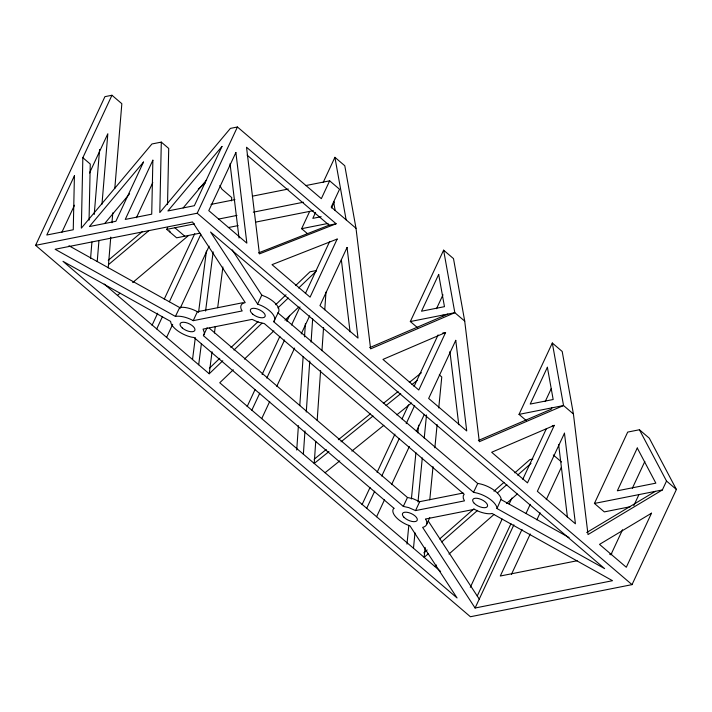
<?xml version="1.0" encoding="UTF-8"?>
<svg xmlns="http://www.w3.org/2000/svg" width="712" height="712" viewBox="0 0 712 712"><rect width="100%" height="100%" fill="white"/><g stroke="black" fill="none" stroke-linecap="round" stroke-linejoin="round"><path stroke-width="1.07" d="M114.792 188.591L121.841 103.703L111.962 95.257L82.841 157.708L81.337 228.16L151.932 143.975L161.304 142.115L168.717 148.443L167.516 204.584M89.053 220.177L90.255 164.036L82.841 157.708M161.304 142.115L159.8 212.568L230.403 128.391L237.425 126.994L321.334 198.666L329.656 180.821L339.535 189.258L331.222 207.103L356.009 228.285L370.605 348.862L454.834 312.693L464.714 321.13L479.309 441.707L563.539 405.546L573.418 413.983L588.014 534.561L662.356 489.954L666.521 481.036L639.421 429.754L627.708 432.086L594.431 503.446L604.319 511.892L630.369 506.713M296.726 450.037L298.408 425.625M299.779 405.653L303.125 356.828M304.496 336.856L305.412 323.542M303.374 454.194L304.976 430.893M306.267 412.026L309.773 360.984M311.073 342.116L312.666 318.816M315.736 441.351L314.223 463.459L328.926 451.586M317.178 420.347L320.596 370.596M321.957 350.704L323.56 327.484M324.77 309.8L325.98 292.116M90.558 258.563L91.928 242.035M94.215 214.49L99.609 149.484M97.215 261.58L98.95 240.638M101.967 204.282L107.824 133.758L89.516 173.007M108.215 267.899L110.769 237.105M111.962 222.767L112.781 212.852M406.988 544.128L408.822 525.403M411.403 498.97L415.915 452.707M417.855 432.887L418.603 425.18M413.476 548.24L414.989 532.816M417.997 501.978L422.296 457.923M424.236 438.094L426.497 414.971M425.135 547.403L424.156 557.362L428.33 553.687M429.781 499.815L433.021 466.618M434.854 447.803L437.123 424.566M438.743 407.967L441.769 376.977L439.304 374.868M192.516 359.596L195.319 337.675M198.55 312.452L206.409 251.06M198.692 364.775L201.363 343.949M205.572 311.064L213.155 251.861M104.21 284.07L209.221 373.773L212.042 351.746M214.437 333.029L215.282 326.425M217.685 307.709L222.9 266.973M231.356 200.909L231.783 197.607L221.895 189.161L219.883 185.52M442.722 316.27L443.122 315.015M551.827 407.869L551.328 409.169L478.366 440.497M639.421 429.754L649.308 438.2L676.4 489.473L632.025 584.632L470.409 616.743L35.6 245.337L104.931 96.654L111.962 95.257M61.828 232.388L74.502 205.216M136.41 217.73L152.795 182.592M200.019 233.171L176.629 237.817L166.75 229.38L167.64 227.466M35.6 245.337L197.215 213.226L237.425 126.994M152.048 325.295L157.672 313.218M164.25 299.12L194.75 233.705M156.729 328.926L162.354 316.849M169.394 301.755L200.837 234.319M175.419 316.422L175.57 316.377A18.378 8.286 25 0 1 192.044 319.991L193.21 320.667L242.205 310.93L241.457 309.782A18.378 8.286 25 0 1 242.81 303.454L245.204 302.573L192.534 221.957L55.109 249.262L175.419 316.422L179.727 307.459A18.378 8.286 25 0 1 196.201 311.073L197.366 311.749L243.103 302.662M166.608 337.363L172.687 324.334M180.163 308.305L209.141 246.156M193.21 320.667L197.366 311.749M203.418 335.663L204.531 333.136L203.071 329.113L252.084 319.377L258.225 322.153L264.303 323.551L464.179 494.288L463.245 495.792L463.245 498.133L464.455 500.874L415.541 510.593L408.768 507.612L403.312 506.401L203.418 335.663L207.112 327.734M257.637 304.068L210.556 232.023L604.63 568.63L496.994 508.546L496.994 507.798A18.378 8.286 25 0 0 473.605 492.384L273.666 321.69L274.325 321.014A18.378 8.286 25 0 0 261.74 305.751L257.637 304.068L261.793 295.142L232.219 249.885M307.397 233.607L301.63 228.685L309.595 211.597M323.186 182.45L334.907 157.316L344.786 165.754L356.009 228.285M315.594 212.399L312.817 218.37L321.157 216.706M273.666 321.69L278.49 312.096A18.378 8.286 25 0 0 265.896 296.833L261.793 295.142M331.507 207.904L334.293 201.941M247.153 406.552L255.092 389.517M262.105 374.485L279.869 336.393M286.874 321.361L289.677 315.345M305.386 293.549L329.683 241.448M251.843 410.174L259.782 393.131M266.795 378.099L284.56 340.016M291.564 324.975L299.983 306.934M261.722 418.612L269.714 401.479M276.763 386.349L294.626 348.043M301.212 333.937L309.667 315.79M417.739 327.867L410.334 321.539L443.612 250.17L453.491 258.607L464.714 321.13M436.5 308.714L442.998 294.786M414.064 386.447L438.103 334.907M362.043 504.657L370.035 487.515M377.084 472.394L394.946 434.089M402.004 418.968L408.581 404.852M445.587 332.522L418.781 390.007L382.958 359.409L445.587 332.522L442.579 333.118M366.716 508.297L374.708 491.164M381.765 476.043L399.156 438.743M406.205 423.622L414.669 405.475M376.603 516.743L384.56 499.682M391.573 484.623L409.356 446.495M416.378 431.436L424.334 414.384M403.312 506.401L407.469 497.483L412.924 498.685L419.697 501.675L463.183 493.033M415.541 510.593L419.697 501.675M426.541 524.619L429.781 517.686M473.498 492.375L477.761 483.457A18.378 8.286 25 0 1 501.159 498.881L496.994 508.546M526.444 420.721L519.03 414.384L552.316 343.015L562.195 351.461L573.418 413.983M545.205 401.568L551.239 388.636M470.303 587.338L502.129 519.101M509.142 504.043L511.955 498.026M522.768 479.301L546.344 428.749M554.292 425.367L527.485 482.861L491.663 452.262L554.292 425.367L552.289 425.767M477.254 595.971L510.967 523.676M475.091 608.012L612.525 580.707L492.081 513.477L490.488 513.753A18.378 8.286 25 0 1 477.903 511.047L474.397 509.303L425.438 519.03L425.981 519.804A18.378 8.286 25 0 1 422.634 527.387L475.091 608.012L513.904 524.788M526.043 513.379L530.271 504.318M522.012 529.434L500.287 576.017L577.165 560.745M511.465 574.29L530.262 533.964M536.848 519.858L540.132 512.8M546.246 499.691L561.287 467.437M632.318 488.298L644.841 461.438M610.843 554.853L622.546 529.755M633.787 505.654L638.931 494.609M104.655 223.55L129.566 193.842M183.118 207.957L206.605 179.949M209.381 368.273L219.759 358.323M230.937 347.598L258.091 321.575M275.651 304.727L286.028 294.777M295.613 285.583L309.987 271.806L316.012 270.605M209.221 373.773L222.794 360.753M233.972 350.037L261.918 323.239M277.885 307.922L288.271 297.972M298.648 288.022L316.217 271.174M233.278 369.786L219.75 382.762L440.612 571.416M244.421 359.106L273.862 330.875M284.996 320.195L298.524 307.219M423.809 552.886L427.156 549.949M439.678 538.931L473.916 508.822M493.959 491.191L503.971 482.38M514.829 472.839L529.861 459.614L532.87 459.017M441.698 541.939L477.601 510.362M497.643 492.74L506.828 484.658M517.686 475.109L531.045 463.361M434.836 566.485L436.5 565.017M448.987 554.034L493.95 514.5M506.437 503.517L517.259 493.994M108.233 260.361L142.106 231.818M108.482 264.668L149.137 230.43M198.256 189.054L205.029 183.349M117.453 295.382L119.99 293.246M132.672 282.575L188.44 235.592M314.117 459.267L326.23 449.495M338.342 439.722L370.356 413.903M383.332 403.437L398.044 391.564M409.293 382.495L421.406 372.723M341.039 441.823L373.052 415.995M386.038 405.529L400.74 393.665M411.99 384.587L417.179 380.404M325.064 472.715L339.757 460.869M351.862 451.105L383.848 425.304M396.815 414.838L411.509 402.983M586.706 532.523L655.334 491.351M369.67 347.643L447.803 314.09M258.545 252.885L329.104 225.17L336.126 223.773L246.521 147.233L259.435 253.899L336.126 223.773M210.992 204.397L234.942 199.636M252.36 196.183L288.289 189.045M305.706 185.583L329.656 180.821M166.75 229.38L194.492 223.862M218.451 219.1L236.971 215.425M253.312 212.176L303.419 202.226M228.338 227.546L238.137 225.597M255.572 222.135L313.298 210.663M301.63 228.685L328.072 223.426M410.334 321.539L454.834 312.693L443.612 250.17M519.03 414.384L563.539 405.546L552.316 343.015M594.431 503.446L662.356 489.954M609.65 554.292L611.813 553.865M68.966 245.765L179.584 307.504M501.159 499.628L569.03 537.516M666.521 481.036L676.4 489.473M247.108 155.127L329.104 225.17M553.286 454.968L561.519 461.999M197.215 213.226L632.025 584.632M277.831 312.764L477.654 483.457M174.885 227.76L184.764 236.206M209.266 328.179L407.469 497.483M428.401 521.264L479.256 599.086M169.492 230.839L170.426 232.521M334.907 157.316L346.13 219.839M333.643 201.986L335.183 210.583M558.626 444.422L567.473 517.562M449.922 351.568L458.777 424.717M341.351 259.809L350.073 331.863M230.047 163.751L239.027 237.995M74.413 175.784L73.256 229.762L46.787 235.022L74.413 175.784M152.875 160.191L151.718 214.17L125.25 219.43L152.875 160.191M143.504 162.06L115.887 221.29L89.409 226.55L143.504 162.06M221.975 146.467L194.349 205.706L167.881 210.966L221.975 146.467M235.886 152.537L208.785 210.636L246.85 243.148L235.886 152.537M337.177 239.054L310.076 297.153L272.02 264.65L337.177 239.054M347.055 247.491L319.964 305.599L358.02 338.111L347.055 247.491M438.681 274.414L421.522 311.215L444.466 306.658L438.681 274.414M455.76 340.345L428.66 398.453L466.725 430.965L455.76 340.345M547.386 367.267L530.217 404.069L553.171 399.512L547.386 367.267M564.465 433.199L537.364 491.298L575.429 523.809L564.465 433.199M637.284 448.017L617.331 490.808L655.85 483.154L637.284 448.017M651.524 513.183L626.302 567.268L599.513 544.386L651.524 513.183M393.958 508.288L393.166 509.231A18.378 8.286 25 0 0 406.507 524.513L409.97 525.865L457.068 597.947L62.994 261.34L170.595 321.406L171.031 323.39A18.378 8.286 25 0 0 191.777 337.185L194.029 337.506L393.958 508.288M403.927 517.223A8.09 3.649 25 0 0 416.778 520.89A8.09 3.649 25 0 0 408.857 512.667A8.09 3.649 25 0 0 403.927 517.223M474.228 503.295A8.09 3.649 25 0 0 487.07 506.908A8.09 3.649 25 0 0 479.06 498.694A8.09 3.649 25 0 0 474.228 503.295M182.308 327.992A8.09 3.649 25 0 0 194.776 330.537A8.09 3.649 25 0 0 185.431 322.483A8.09 3.649 25 0 0 182.308 327.992M252.724 314.152A8.09 3.649 25 0 0 265.087 316.493A8.09 3.649 25 0 0 255.51 308.483A8.09 3.649 25 0 0 252.724 314.152"/></g></svg>
